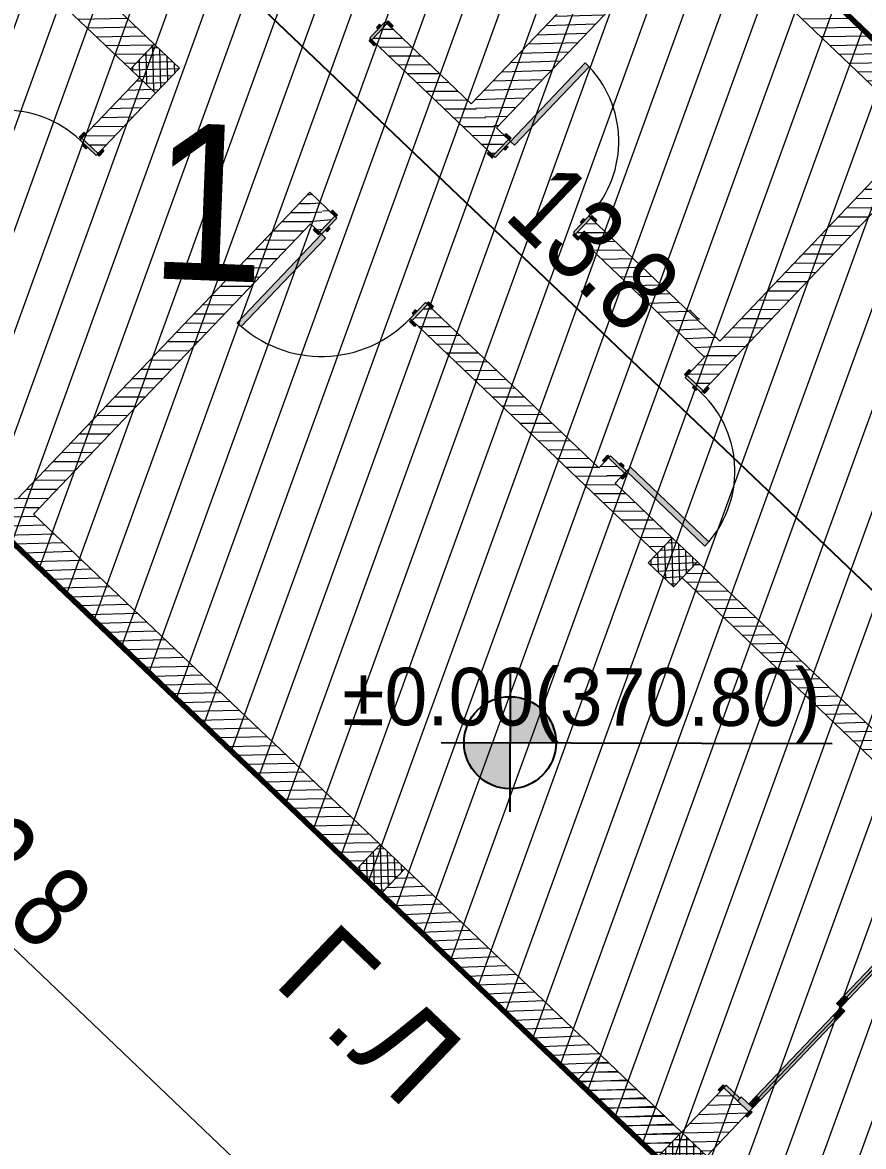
# Model space of a CAD drawing. Header units: metres. Extents: x 0 to 7617939, y 0 to 4642111.
# Drawn here: x 7616224.76 to 7616230.82, y 4641450.73 to 4641458.83 of the extents above; entities that cross this region are included whole.
import ezdxf
from ezdxf.enums import TextEntityAlignment as Align

# ---------------------------------------------------------------- set-up
doc = ezdxf.new("R2010")
doc.units = ezdxf.units.M
doc.header["$MEASUREMENT"] = 0
doc.layers.get('0').update_dxf_attribs({"color": 1})
doc.layers.get('DEFPOINTS').update_dxf_attribs({"lineweight": 0})
for name, color, linetype in [('1 _ Плочи - Основни.Structural - Bearing', 7, 'Continuous'), ('1 _ Преградни_Стени - Външни .Non Structural - Bearing', 7, 'Continuous'), ('LEGENDI', 7, 'Continuous'), ('Structural - Bearing', 7, 'Continuous'), ('visinski koti', 7, 'Continuous')]:
    doc.layers.add(name, color=color, linetype=linetype)
for name, color, linetype, lineweight in [('gradezna_linija', 7, 'Continuous', 53), ('koti', 7, 'Continuous', 25), ('Level 63', 7, 'Continuous', 0), ('Pecat', 7, 'Continuous', 25), ('U-5.2 ELEMENTI NA SOOBRAKAJNICA', 7, 'Continuous', 9)]:
    doc.layers.add(name, color=color, linetype=linetype, lineweight=lineweight)
doc.styles.add('K1', font='', dxfattribs={"width": 0.8})
doc.styles.add('KIRILICA', font='M_TMSN.TTF')
doc.styles.add('PECAT', font='arial.ttf', dxfattribs={"height": 1.5})
doc.styles.add('Style-MAC C Swiss', font='MCSWIS.TTF')
doc.styles.get('K1').set_extended_font_data('Zurich BlkEx BT')
doc.dimstyles.new('mir', dxfattribs={"dimscale": 0.5, "dimtxt": 1.8, "dimasz": 0.01, "dimexe": 0.5, "dimexo": 0.0625, "dimgap": 0.2, "dimtad": 1, "dimzin": 0, "dimdsep": 46, "dimtxsty": 'K1', "dimblk": 'A$C321216CB', "dimcen": 0.09, "dimse1": 1, "dimse2": 1, "dimclrd": 256, "dimclrt": 256, "dimaunit": 1, "dimadec": 3, "dimazin": 0, "dimtfac": 1, "dimtofl": 0, "dimtmove": 2, "dimatfit": 3, "dimldrblk": 'A$C321216CB', "dimfxl": 0.5, "dimfxlon": 1, "dimtolj": 1, "dimtzin": 0, "dimlwd": 25, "dimarcsym": 0})
pattern_1 = [(44.99999999999996, (-56860.34481859207, 2014.433786392212), (-45.96193360834244, 45.96193360834246), [])]
pattern_2 = [(44.99999999999996, (-56860.34481859207, 2014.433786392212), (-35.35533484171247, 35.35533484171248), []), (135.0000000000001, (-56860.34481859207, 2014.433786392212), (35.35533484171238, 35.35533484171258), [])]

# ---------------------------------------------------------------- blocks, each defined once
blk = doc.blocks.new('visinska kota-situacija')
h = blk.add_hatch(color=256)
h.paths.add_polyline_path([(0, 1), (0, 0), (1, 0, 0.4142135623730951)])
h.paths.add_polyline_path([(0, 0), (-1, 0, 0.4142135623730951), (0, -1)])
for p, q in [((0, 1.5), (0, -1.5)), ((-1.5, 0), (7, 0))]:
    blk.add_line(p, q)
blk.add_circle((0, 0), 1)
at = {"style": 'KIRILICA'}
blk.add_attdef('?', text='', height=1.25, dxfattribs=at).set_placement((6.75, 0), align=Align.BOTTOM_RIGHT)
blk = doc.blocks.new('A$C321216CB')
for p, q in [((0, -75.27068100022552), (0, 75.27068100022916)), ((-38.06893737428254, -38.06893737428072), (38.0689373742789, 38.06893737428072)), ((-53.83760753984097, 1.818989403545856e-12), (53.83760753984097, 1.818989403545856e-12))]:
    blk.add_line(p, q)
blk = doc.blocks.new('*D25')
at = {"layer": 'DEFPOINTS', "color": 0, "linetype": 'Continuous', "lineweight": 25, "transparency": 16777216}
for p in [(7616227.047909321, 4641465.281242531), (7616226.327898195, 4641464.52622088), (7616236.314799643, 4641455.002414308)]:
    blk.add_point(p, dxfattribs=at)
at = {"layer": 'koti', "lineweight": 20, "transparency": 16777216}
blk.add_line((7616237.031192338, 4641455.760886604), (7616227.051527753, 4641465.277791887), dxfattribs=at)
at = {"layer": 'koti', "linetype": 'Continuous', "lineweight": 20, "transparency": 16777216, "xscale": 0.005000000000000001, "yscale": 0.005000000000000001, "zscale": 0.005000000000000001}
for p, rotation in [((7616227.047909321, 4641465.281242531), 136.3596841782759), ((7616237.03481077, 4641455.75743596), 316.3596841782759)]:
    blk.add_blockref('A$C321216CB', p, dxfattribs=dict(at, rotation=rotation))
at = {"layer": 'koti', "color": 0, "linetype": 'Continuous', "lineweight": 20, "transparency": 16777216, "insert": (7616232.317411619, 4641460.808813821), "char_height": 0.6, "attachment_point": 5, "rotation": 316.35968417827587, "style": 'K1'}
blk.add_mtext('\\A1;13.8', dxfattribs=at)
blk = doc.blocks.new('*D27')
at = {"layer": 'DEFPOINTS', "color": 0, "linetype": 'Continuous', "lineweight": 25, "transparency": 16777216}
for p in [(7616220.832415978, 4641458.763613299), (7616230.819286095, 4641449.239836386), (7616229.36409871, 4641447.713890584)]:
    blk.add_point(p, dxfattribs=at)
at = {"layer": 'koti', "lineweight": 20, "transparency": 16777216}
blk.add_line((7616219.380847026, 4641457.234216852), (7616229.360480279, 4641447.717341228), dxfattribs=at)
at = {"layer": 'koti', "linetype": 'Continuous', "lineweight": 20, "transparency": 16777216, "xscale": 0.005000000000000001, "yscale": 0.005000000000000001, "zscale": 0.005000000000000001}
for p, rotation in [((7616219.377228593, 4641457.237667497), 136.3596835123743), ((7616229.36409871, 4641447.713890584), 316.3596835123743)]:
    blk.add_blockref('A$C321216CB', p, dxfattribs=dict(at, rotation=rotation))
at = {"layer": 'koti', "color": 0, "linetype": 'Continuous', "lineweight": 20, "transparency": 16777216, "insert": (7616224.646715228, 4641452.765253612), "char_height": 0.6, "attachment_point": 5, "rotation": 316.3596835123743, "style": 'K1'}
blk.add_mtext('\\A1;13.8', dxfattribs=at)
blk = doc.blocks.new('*D34')
at = {"layer": 'DEFPOINTS', "color": 0, "linetype": 'Continuous', "lineweight": 25, "transparency": 16777216}
for p in [(7616223.60979392, 4641461.676043971), (7616235.581175267, 4641454.233272312), (7616233.596665542, 4641452.152265847)]:
    blk.add_point(p, dxfattribs=at)
at = {"layer": 'koti', "lineweight": 25, "transparency": 16777216}
blk.add_line((7616223.613412352, 4641461.672593326), (7616233.593047109, 4641452.155716491), dxfattribs=at)
at = {"layer": 'koti', "linetype": 'Continuous', "lineweight": 25, "transparency": 16777216, "xscale": 0.005000000000000001, "yscale": 0.005000000000000001, "zscale": 0.005000000000000001}
for p, rotation in [((7616223.60979392, 4641461.676043971), 136.3596841862228), ((7616233.596665542, 4641452.152265847), 316.3596841862228)]:
    blk.add_blockref('A$C321216CB', p, dxfattribs=dict(at, rotation=rotation))
at = {"layer": 'koti', "color": 0, "linetype": 'Continuous', "transparency": 16777216, "insert": (7616228.879281303, 4641457.203629483), "char_height": 0.6, "attachment_point": 5, "rotation": 316.35968418622286, "style": 'K1'}
blk.add_mtext('\\A1;13.8', dxfattribs=at)
blk = doc.blocks.new('A$C51218968')
at = {"layer": 'Structural - Bearing', "linetype": 'Continuous', "lineweight": 9}
h = blk.add_hatch(dxfattribs=at)
h.set_pattern_fill('COMMON_BRICK_0001', color=256, scale=0.4999999403539185, angle=-1.272221872585407e-14, style=0, pattern_type=2)
h.set_pattern_definition(pattern_1)
h.paths.add_polyline_path([(5797.660488128662, 4562.556200027466), (5797.660487651825, 6899.999179840088), (5547.660516262054, 6899.999179840088), (5547.660516738892, 4562.556200027466)])
h = blk.add_hatch(dxfattribs=at)
h.set_pattern_fill('COMMON_BRICK_0001', color=256, scale=0.4999999403539185, angle=-1.272221872585407e-14, style=0, pattern_type=2)
h.set_pattern_definition(pattern_1)
h.paths.add_polyline_path([(5797.660487651825, 6899.999151229858), (5797.660488128662, 6649.999210357666), (8749.95907831192, 6649.999210357666), (8749.959077835083, 6899.999151229858)])
h = blk.add_hatch(dxfattribs=at)
h.set_pattern_fill('COMMON_BRICK_0001', color=256, scale=0.4999999403539185, angle=-1.272221872585407e-14, style=0, pattern_type=2)
h.set_pattern_definition(pattern_1)
h.paths.add_polyline_path([(8021.192164897919, 6649.999210357666), (8021.192164421082, 4219.999481201172), (8181.192125797272, 4219.999481201172), (8181.192125797272, 6649.999210357666)])
at = {"layer": 'Structural - Bearing', "linetype": 'Continuous', "lineweight": 9, "true_color": 0xdedede}
for points in [[(5937.660471439362, 5342.556104660034), (5937.660470485687, 4562.556200027466), (5977.66046667099, 4562.556200027466), (5977.660467147827, 5342.556106567383)], [(4709.660616397858, 4402.556219100952), (4709.660618305206, 4562.556200027466), (4689.660618782043, 4562.556200027466), (4689.660620212555, 4402.556219100952)], [(4701.660617828369, 4581.556198120117), (4701.660618782043, 4562.556200027466), (4751.660612106323, 4562.556200027466), (4751.660612106323, 4581.556198120117)], [(5925.660472869873, 4581.556196212769), (5875.660477638245, 4581.556198120117), (5875.660478591919, 4562.556200027466), (5925.660471916199, 4562.556200027466)], [(5917.66047334671, 4402.556217193604), (5937.660471916199, 4402.556219100952), (5937.660470485687, 4562.556200027466), (5917.660474300385, 4562.556200027466)], [(6717.660377979279, 4402.556219100952), (6737.660375118256, 4402.556219100952), (6737.66037607193, 4562.556200027466), (6717.660378456116, 4562.556200027466)], [(6729.660376548767, 4562.556200027466), (6779.660369873047, 4562.556200027466), (6779.660369873047, 4581.556198120117), (6729.660377025604, 4581.556198120117)], [(4689.660619258881, 4522.556205749512), (4673.660621166229, 4522.556203842163), (4673.660622119904, 4490.55620765686), (4689.660619735718, 4490.55620765686)], [(5937.660470485687, 4522.556205749512), (5937.660471439362, 4490.556209564209), (5953.66047000885, 4490.55620765686), (5953.660469055176, 4522.556203842163)], [(6717.660377979279, 4490.55620765686), (6717.660377502441, 4522.556203842163), (6701.660379886627, 4522.556203842163), (6701.66037940979, 4490.55620765686)], [(4701.660618782043, 4402.556217193604), (4701.660617828369, 4383.556221008301), (4751.660613059998, 4383.556221008301), (4751.660613059998, 4402.556217193604)], [(5925.660471916199, 4402.556219100952), (5875.660479068756, 4402.556219100952), (5875.660479068756, 4383.556219100952), (5925.660472393036, 4383.556221008301)], [(6729.660376548767, 4383.556221008301), (6779.660370826721, 4383.556219100952), (6779.660369873047, 4402.556219100952), (6729.660376548767, 4402.556219100952)], [(8002.192167758942, 4211.999500274658), (8021.192163944244, 4211.99949836731), (8021.192164897919, 4261.999496459961), (8002.192167758942, 4261.999494552612)], [(8021.192165374756, 4199.999502182007), (8181.192144870758, 4199.999502182007), (8181.192145824432, 4219.999500274658), (8021.192164421082, 4219.999500274658)], [(8181.19214630127, 4211.999500274658), (8200.192143440247, 4211.999500274658), (8200.19214439392, 4261.999494552612), (8181.192144870758, 4261.999494552612)], [(8109.192153930664, 4199.999502182007), (8109.192154407501, 4183.999504089355), (8141.192150592804, 4183.999502182007), (8141.192150115967, 4199.999502182007)], [(8021.192163944244, 3407.999593734741), (8002.192166805267, 3407.999597549438), (8002.192166805267, 3357.999603271484), (8021.192164421082, 3357.999601364136)], [(8021.192164421082, 3399.999597549438), (8181.192145347595, 3399.999599456787), (8181.192145824432, 3419.999593734741), (8021.192163944244, 3419.999593734741)], [(8141.192150592804, 3419.999593734741), (8141.192151069641, 3435.999593734741), (8109.192153453827, 3435.999589920044), (8109.192153453827, 3419.99959564209)], [(8961.192051887512, 3419.99959564209), (8961.19205236435, 3459.999589920044), (8181.192146778107, 3459.999591827393), (8181.192145824432, 3419.999593734741)], [(8200.192143917084, 3407.99959564209), (8181.192145824432, 3407.99959564209), (8181.192145824432, 3357.999601364136), (8200.192142486572, 3357.999603271484)], [(5402.042968273163, 3299.999610900879), (5402.042967796326, 3318.999605178833), (5352.042973041534, 3318.999605178833), (5352.042973518372, 3299.99960899353)], [(6306.042860031128, 3318.999607086182), (6306.042859554291, 3299.99960899353), (6356.042854309082, 3299.99960899353), (6356.042853355408, 3318.999607086182)], [(5394.042968273163, 3299.99960899353), (5394.04296875, 3139.999628067017), (5414.042965888977, 3139.999628067017), (5414.042967319489, 3299.999610900879)], [(6294.042861938477, 3299.99960899353), (6294.042860984802, 3139.999628067017), (6314.042858123779, 3139.999628067017), (6314.042859077454, 3299.999610900879)], [(5414.042966365814, 3179.999624252319), (5430.042964935303, 3179.999622344971), (5430.042964458466, 3211.999618530273), (5414.04296541214, 3211.999620437622)], [(6294.042860031128, 3211.999618530273), (6278.042863845825, 3211.999620437622), (6278.042863368988, 3179.999624252319), (6294.042860507965, 3179.999624252319)], [(5402.042967796326, 3120.999629974365), (5402.042967319489, 3139.999628067017), (5352.042973041534, 3139.999628067017), (5352.042972564697, 3120.999629974365)], [(5414.04296541214, 2259.999732971191), (5454.042960643768, 2259.999732971191), (5454.042960643768, 3139.999628067017), (5414.042965888977, 3139.999628067017)], [(6306.042859077454, 3139.999628067017), (6306.042861461639, 3120.999629974365), (6356.042852878571, 3120.999631881714), (6356.042853832245, 3139.999628067017)], [(11939.95870923996, 2569.999694824219), (11919.95871257782, 2569.999696731567), (11919.95871257782, 1769.999792098999), (11939.9587097168, 1769.999792098999)], [(11959.95870780945, 2569.999696731567), (11939.95870923996, 2569.999694824219), (11939.9587097168, 1769.999792098999), (11959.95870828629, 1769.999792098999)], [(3668.660740852356, 2441.999708175659), (3687.66073846817, 2441.999711990356), (3687.660738945007, 2491.999704360962), (3668.660742282867, 2491.999706268311)], [(3847.660719871521, 2429.999711990356), (3847.660720825195, 2449.999708175659), (3687.660739421844, 2449.999710083008), (3687.660739898682, 2429.999713897705)], [(3759.660731315613, 2429.999713897705), (3727.660734176636, 2429.999711990356), (3727.660734653473, 2413.999715805054), (3759.660731315613, 2413.999711990356)], [(3847.660719871521, 2441.999711990356), (3866.660718917847, 2441.999711990356), (3866.660717010498, 2491.999706268311), (3847.660719871521, 2491.999704360962)], [(11919.95871257782, 1689.999801635742), (11959.95870733261, 1689.999801635742), (11959.95870828629, 1769.999792098999), (11919.95871257782, 1769.999792098999)], [(11999.95870399475, 1689.999801635742), (11959.95870733261, 1689.999801635742), (11959.95870733261, 1609.999811172485), (11999.95870304108, 1609.999811172485)], [(11979.9587059021, 1609.999811172485), (11959.95870733261, 1609.999811172485), (11959.95870733261, 809.9999046325684), (11979.95870494843, 809.9999027252197)], [(11999.95870304108, 1609.999811172485), (11979.9587059021, 1609.999811172485), (11979.95870494843, 809.9999027252197), (11999.95870161057, 809.999906539917)], [(11959.95870733261, 729.9999160766602), (11999.95870304108, 729.9999141693115), (11999.95870161057, 809.999906539917), (11959.95870733261, 809.9999046325684)], [(11884.95871639252, 689.999921798706), (11999.95870256424, 689.999921798706), (11999.95870304108, 729.9999141693115), (11884.95871639252, 729.9999160766602)], [(11749.95873260498, 702.9999198913574), (11730.958735466, 702.9999179840088), (11730.95873498917, 652.9999256134033), (11749.95873212814, 652.9999256134033)], [(11884.95871639252, 689.999921798706), (11884.95871591568, 714.9999179840088), (11749.95873260498, 714.9999179840088), (11749.95873260498, 689.9999198913574)], [(12018.95869922638, 702.9999179840088), (11999.95870304108, 702.9999198913574), (11999.95870256424, 652.9999237060547), (12018.95870113373, 652.9999256134033)]]:
    blk.add_hatch(color=254, dxfattribs=at).paths.add_polyline_path(points)
at = {"layer": 'Structural - Bearing', "linetype": 'Continuous', "lineweight": 9}
h = blk.add_hatch(dxfattribs=at)
h.set_pattern_fill('COMMON_BRICK_0001', color=256, scale=0.4999999403539185, angle=-1.272221872585407e-14, style=0, pattern_type=2)
h.set_pattern_definition(pattern_1)
h.paths.add_polyline_path([(4709.660639286041, 4562.556209564209), (4709.660640716553, 4402.556219100952), (5917.66047668457, 4402.556219100952), (5917.660478591919, 4562.556293487549)])
h = blk.add_hatch(dxfattribs=at)
h.set_pattern_fill('COMMON_BRICK_0001', color=256, scale=0.4999999403539185, angle=-1.272221872585407e-14, style=0, pattern_type=2)
h.set_pattern_definition(pattern_1)
h.paths.add_polyline_path([(8021.192164421082, 4562.556253433228), (6737.660322189331, 4562.556253433228), (6737.660322189331, 4402.556219100952), (8021.192163944244, 4402.556219100952)])
h = blk.add_hatch(dxfattribs=at)
h.set_pattern_fill('COMMON_BRICK_0001', color=256, scale=0.4999999403539185, angle=-1.272221872585407e-14, style=0, pattern_type=2)
h.set_pattern_definition(pattern_1)
h.paths.add_polyline_path([(8021.192165374756, 3299.99960899353), (8181.192125320435, 3299.99960899353), (8181.192123889923, 3399.99960899353), (8021.192164421082, 3399.99960899353)])
h = blk.add_hatch(dxfattribs=at)
h.set_pattern_fill('COMMON_BRICK_0001', color=256, scale=0.4999999403539185, angle=-1.272221872585407e-14, style=0, pattern_type=2)
h.set_pattern_definition(pattern_1)
h.paths.add_polyline_path([(2527.97646856308, 3299.999597549438), (2527.97646856308, 3049.999639511108), (3597.660760402679, 3049.999639511108), (3597.660759925842, 3299.999599456787)])
h = blk.add_hatch(dxfattribs=at)
h.set_pattern_fill('1_БЕТОН_СГЛОБЯЕМИ_ЕЛЕМЕН_E7', color=256, scale=0.4999999403539185, angle=-1.272221872585407e-14, style=0, pattern_type=2)
h.set_pattern_definition(pattern_2)
h.paths.add_polyline_path([(3847.660720825195, 3049.99963760376), (3847.660719871521, 3299.99960899353), (3597.660750865936, 3299.999610900879), (3597.660750865936, 3049.999639511108)])
h = blk.add_hatch(dxfattribs=at)
h.set_pattern_fill('COMMON_BRICK_0001', color=256, scale=0.4999999403539185, angle=-1.272221872585407e-14, style=0, pattern_type=2)
h.set_pattern_definition(pattern_1)
h.paths.add_polyline_path([(5144.042997837067, 3139.999628067017), (5304.042978286743, 3139.999628067017), (5144.042998790741, 3299.99960899353)])
h = blk.add_hatch(dxfattribs=at)
h.set_pattern_fill('COMMON_BRICK_0001', color=256, scale=0.4999999403539185, angle=-1.272221872585407e-14, style=0, pattern_type=2)
h.set_pattern_definition(pattern_1)
h.paths.add_polyline_path([(5304.042979717255, 3299.99960899353), (5144.042998790741, 3299.99960899353), (5304.042978286743, 3139.999628067017)])
h = blk.add_hatch(dxfattribs=at)
h.set_pattern_fill('COMMON_BRICK_0001', color=256, scale=0.4999999403539185, angle=-1.272221872585407e-14, style=0, pattern_type=2)
h.set_pattern_definition(pattern_1)
h.paths.add_polyline_path([(5304.042978286743, 3299.999586105347), (5304.042979240417, 3139.999620437622), (5394.042972564697, 3139.999620437622), (5394.04297208786, 3299.999588012695)])
h = blk.add_hatch(dxfattribs=at)
h.set_pattern_fill('COMMON_BRICK_0001', color=256, scale=0.4999999403539185, angle=-1.272221872585407e-14, style=0, pattern_type=2)
h.set_pattern_definition(pattern_1)
h.paths.add_polyline_path([(6314.042875766754, 3139.999622344971), (8749.959089756012, 3139.999622344971), (8749.959089279175, 3299.999586105347), (6314.042877197266, 3299.999588012695)])
h = blk.add_hatch(dxfattribs=at)
h.set_pattern_fill('1_БЕТОН_СГЛОБЯЕМИ_ЕЛЕМЕН_E7', color=256, scale=0.4999999403539185, angle=-1.272221872585407e-14, style=0, pattern_type=2)
h.set_pattern_definition(pattern_2)
h.paths.add_polyline_path([(8999.959059238434, 3049.999639511108), (8999.959060668945, 3299.999610900879), (8749.959091186523, 3299.999610900879), (8749.959089756012, 3049.999639511108)])
h = blk.add_hatch(dxfattribs=at)
h.set_pattern_fill('COMMON_BRICK_0001', color=256, scale=0.4999999403539185, angle=-1.272221872585407e-14, style=0, pattern_type=2)
h.set_pattern_definition(pattern_1)
h.paths.add_polyline_path([(8999.95905160904, 3299.999601364136), (8999.959051132202, 3139.999622344971), (11749.95873308182, 3139.999622344971), (11749.95873212814, 3299.999599456787)])
h = blk.add_hatch(dxfattribs=at)
h.set_pattern_fill('COMMON_BRICK_0001', color=256, scale=0.4999999403539185, angle=-1.272221872585407e-14, style=0, pattern_type=2)
h.set_pattern_definition(pattern_1)
h.paths.add_polyline_path([(5144.042997837067, 3139.999628067017), (5144.042998790741, 249.9999732971191), (5304.042978286743, 249.9999732971191), (5304.042978286743, 3139.999628067017)])
h = blk.add_hatch(dxfattribs=at)
h.set_pattern_fill('COMMON_BRICK_0001', color=256, scale=0.4999999403539185, angle=-1.272221872585407e-14, style=0, pattern_type=2)
h.set_pattern_definition(pattern_1)
h.paths.add_polyline_path([(3687.660739421844, 3049.999639511108), (3687.660739898682, 2449.999717712402), (3847.660737991333, 2449.999715805054), (3847.660737037659, 3049.999639511108)])
h = blk.add_hatch(dxfattribs=at)
h.set_pattern_fill('COMMON_BRICK_0001', color=256, scale=0.4999999403539185, angle=-1.272221872585407e-14, style=0, pattern_type=2)
h.set_pattern_definition(pattern_1)
h.paths.add_polyline_path([(11749.95873165131, 249.9999561309814), (11999.95869684219, 249.9999580383301), (11999.95869684219, 689.9999237060547), (11749.95873260498, 689.9999237060547)])
h = blk.add_hatch(dxfattribs=at)
h.set_pattern_fill('COMMON_BRICK_0001', color=256, scale=0.4999999403539185, angle=-1.272221872585407e-14, style=0, pattern_type=2)
h.set_pattern_definition(pattern_1)
h.paths.add_polyline_path([(3847.660804271698, 1.9073486328125e-06), (8749.959059715271, 3.814697265625e-06), (8749.959059715271, 249.999927520752), (3847.660804271698, 249.999927520752)])
h = blk.add_hatch(dxfattribs=at)
h.set_pattern_fill('1_БЕТОН_СГЛОБЯЕМИ_ЕЛЕМЕН_E7', color=256, scale=0.4999999403539185, angle=-1.272221872585407e-14, style=0, pattern_type=2)
h.set_pattern_definition(pattern_2)
h.paths.add_polyline_path([(8999.959061145782, 1.9073486328125e-06), (8999.959060668945, 249.9999732971191), (8749.959089279175, 249.9999732971191), (8749.959090709686, 3.814697265625e-06)])
h = blk.add_hatch(dxfattribs=at)
h.set_pattern_fill('COMMON_BRICK_0001', color=256, scale=0.4999999403539185, angle=-1.272221872585407e-14, style=0, pattern_type=2)
h.set_pattern_definition(pattern_1)
h.paths.add_polyline_path([(8999.959100723267, 1.9073486328125e-06), (11749.95873165131, 1.9073486328125e-06), (11749.95873165131, 249.999927520752), (8999.959100723267, 249.999927520752)])
h = blk.add_hatch(dxfattribs=at)
h.set_pattern_fill('COMMON_BRICK_0001', color=256, scale=0.4999999403539185, angle=-1.272221872585407e-14, style=0, pattern_type=2)
h.set_pattern_definition(pattern_1)
h.paths.add_polyline_path([(10949.95882844925, 3.814697265625e-06), (11749.95873165131, 1.9073486328125e-06), (11749.95873308182, 249.9999732971191), (10949.95882892609, 249.9999732971191)])
h = blk.add_hatch(dxfattribs=at)
h.set_pattern_fill('1_БЕТОН_СГЛОБЯЕМИ_ЕЛЕМЕН_E7', color=256, scale=0.4999999403539185, angle=-1.272221872585407e-14, style=0, pattern_type=2)
h.set_pattern_definition(pattern_2)
h.paths.add_polyline_path([(11999.95870256424, 1.9073486328125e-06), (11999.95870113373, 249.9999732971191), (11749.95873308182, 249.9999732971191), (11749.95873165131, 1.9073486328125e-06)])
at = {"layer": '1 _ Плочи - Основни.Structural - Bearing', "linetype": 'Continuous', "lineweight": 9, "ltscale": 0.01, "flags": 128}
blk.add_lwpolyline([(11999.95864772797, 0), (13799.95848751068, 3.814697265625e-06), (13799.95848751068, 6899.999179840088), (11999.95864963531, 6899.999179840088), (-0.03986597061157227, 6899.999179840088), (-0.03986597061157227, 0)], close=True, dxfattribs=at)
at = {"layer": '1 _ Преградни_Стени - Външни .Non Structural - Bearing', "linetype": 'Continuous', "lineweight": 9, "ltscale": 0.01, "flags": 128}
for points in [[(8021.192164897919, 5396.383386611938), (8021.192163944244, 5408.38338470459)], [(8021.192165374756, 5320.383392333984), (8021.192164897919, 5396.383386611938)], [(8021.192165374756, 5308.383396148682), (8021.192165374756, 5320.383392333984)], [(7720.616734027863, 4572.556198120117), (7708.616734981537, 4572.556198120117)], [(7796.616723060608, 4572.556198120117), (7720.616734027863, 4572.556198120117)], [(7808.616724014282, 4572.556198120117), (7796.616723060608, 4572.556198120117)]]:
    blk.add_lwpolyline(points, dxfattribs=at)
at = {"layer": 'Structural - Bearing', "linetype": 'Continuous', "lineweight": 9, "ltscale": 0.01}
for p, q in [((5937.660388946533, 5342.556222915649), (5937.660388469696, 4562.556135177612)), ((5977.660600185394, 5342.556224822998), (5937.660388946533, 5342.556222915649)), ((5977.660599708557, 4562.556135177612), (5977.660600185394, 5342.556224822998)), ((4709.660490512848, 4562.556133270264), (4689.660524368286, 4562.556137084961)), ((4689.660524368286, 4562.556137084961), (4689.660524368286, 4402.556123733521)), ((4701.660503864288, 4581.556171417236), (4751.660559177399, 4581.556171417236)), ((4701.660502910614, 4562.556133270264), (4701.660503864288, 4581.556171417236)), ((4751.660558223724, 4562.556133270264), (4701.660502910614, 4562.556133270264)), ((4709.660490512848, 4562.556133270264), (4751.660558223724, 4562.556133270264)), ((4709.660490512848, 4562.556133270264), (4709.660490512848, 4402.556121826172)), ((4709.660490512848, 4402.556121826172), (4709.660490512848, 4562.556133270264)), ((4709.660490512848, 4562.556133270264), (4709.660490512848, 4402.556121826172)), ((4709.660490512848, 4562.556133270264), (4709.660490512848, 4402.556121826172)), ((4709.660490512848, 4562.556133270264), (4751.660558223724, 4562.556133270264)), ((4709.660490512848, 4562.556133270264), (4751.660558223724, 4562.556133270264)), ((4751.660559177399, 4581.556171417236), (4751.660558223724, 4562.556133270264)), ((5925.660408973694, 4581.556171417236), (5875.660353660583, 4581.556173324585)), ((5875.660353660583, 4581.556173324585), (5875.660354137421, 4562.556137084961)), ((5917.660422325134, 4562.556133270264), (5875.660354137421, 4562.556137084961)), ((5875.660354137421, 4562.556137084961), (5925.660409450531, 4562.556133270264)), ((5917.660422325134, 4562.556133270264), (5875.660354137421, 4562.556137084961)), ((5917.660422325134, 4562.556133270264), (5875.660354137421, 4562.556137084961)), ((5917.660422325134, 4562.556133270264), (5937.660388469696, 4562.556135177612)), ((5917.660422325134, 4562.556133270264), (5917.660422325134, 4402.556123733521)), ((5917.660422325134, 4402.556123733521), (5917.660422325134, 4562.556133270264)), ((5917.660422325134, 4562.556133270264), (5917.660422325134, 4402.556123733521)), ((5917.660422325134, 4562.556133270264), (5917.660422325134, 4402.556123733521)), ((5925.660409450531, 4562.556133270264), (5925.660408973694, 4581.556171417236)), ((5937.660388469696, 4562.556135177612), (5937.66038942337, 4402.556121826172)), ((5937.660388469696, 4562.556135177612), (5977.660599708557, 4562.556135177612)), ((6717.660478115082, 4562.556133270264), (6737.660444259644, 4562.556135177612)), ((6717.660476207733, 4402.556121826172), (6717.660478115082, 4562.556133270264)), ((6779.660235404968, 4581.556171417236), (6729.660457611084, 4581.556171417236)), ((6729.660457611084, 4581.556171417236), (6729.660457611084, 4562.556135177612)), ((6729.660457611084, 4562.556135177612), (6779.660236358643, 4562.556135177612)), ((6737.660444259644, 4562.556135177612), (6779.660236358643, 4562.556135177612)), ((6737.660444259644, 4562.556135177612), (6737.660444736481, 4402.556121826172)), ((6737.660444259644, 4562.556135177612), (6737.660444736481, 4402.556121826172)), ((6737.660444259644, 4562.556135177612), (6737.660444736481, 4402.556121826172)), ((6737.660444259644, 4562.556135177612), (6737.660444736481, 4402.556121826172)), ((6737.660444259644, 4562.556135177612), (6779.660236358643, 4562.556135177612)), ((6737.660444259644, 4562.556135177612), (6779.660236358643, 4562.556135177612)), ((6779.660236358643, 4562.556135177612), (6779.660235404968, 4581.556171417236)), ((4689.660523891449, 4522.556200027466), (4673.660551548004, 4522.556201934814)), ((4673.660551548004, 4522.556201934814), (4673.660551071167, 4490.556253433228)), ((4673.660551071167, 4490.556253433228), (4689.660524368286, 4490.556255340576)), ((4689.660524368286, 4490.556255340576), (4689.660523891449, 4522.556200027466)), ((5937.66038942337, 4522.556201934814), (5953.660362243652, 4522.556201934814)), ((5937.660388946533, 4490.556253433228), (5937.66038942337, 4522.556201934814)), ((5953.66036272049, 4490.556255340576), (5937.660388946533, 4490.556253433228)), ((5953.660362243652, 4522.556201934814), (5953.66036272049, 4490.556255340576)), ((6701.660504341125, 4490.556255340576), (6701.660503864288, 4522.556201934814)), ((6701.660503864288, 4522.556201934814), (6717.660477161407, 4522.556201934814)), ((6717.660478115082, 4490.556255340576), (6701.660504341125, 4490.556255340576)), ((6717.660477161407, 4522.556201934814), (6717.660478115082, 4490.556255340576)), ((4689.660524368286, 4402.556123733521), (4709.660490512848, 4402.556121826172)), ((4701.660504341125, 4402.556125640869), (4751.660560131073, 4402.556125640869)), ((4701.660503387451, 4383.556083679199), (4701.660504341125, 4402.556125640869)), ((4751.660559177399, 4383.556083679199), (4701.660503387451, 4383.556083679199)), ((4709.660490512848, 4402.556121826172), (4751.660560131073, 4402.556125640869)), ((4709.660490512848, 4402.556121826172), (4751.660560131073, 4402.556125640869)), ((4709.660490512848, 4402.556121826172), (4751.660560131073, 4402.556125640869)), ((4751.660560131073, 4402.556125640869), (4751.660559177399, 4383.556083679199)), ((5925.660409927368, 4402.556125640869), (5875.660354137421, 4402.556121826172)), ((5917.660422325134, 4402.556123733521), (5875.660354137421, 4402.556121826172)), ((5875.660354137421, 4402.556121826172), (5875.660353183746, 4383.556087493896)), ((5917.660422325134, 4402.556123733521), (5875.660354137421, 4402.556121826172)), ((5917.660422325134, 4402.556123733521), (5875.660354137421, 4402.556121826172)), ((5875.660353183746, 4383.556087493896), (5925.660408973694, 4383.556087493896)), ((5937.66038942337, 4402.556121826172), (5917.660422325134, 4402.556123733521)), ((5925.660408973694, 4383.556087493896), (5925.660409927368, 4402.556125640869)), ((6737.660444736481, 4402.556121826172), (6717.660476207733, 4402.556121826172)), ((6779.660235404968, 4402.556121826172), (6729.660458564758, 4402.556121826172)), ((6729.660458564758, 4402.556121826172), (6729.660457134247, 4383.556085586548)), ((6729.660457134247, 4383.556085586548), (6779.660235881805, 4383.556087493896)), ((6737.660444736481, 4402.556121826172), (6779.660235404968, 4402.556121826172)), ((6737.660444736481, 4402.556121826172), (6779.660235404968, 4402.556121826172)), ((6737.660444736481, 4402.556121826172), (6779.660235404968, 4402.556121826172)), ((6779.660235881805, 4383.556087493896), (6779.660235404968, 4402.556121826172)), ((8002.192213535309, 4211.999464035034), (8002.192213535309, 4261.999519348145)), ((8002.192213535309, 4261.999519348145), (8021.192250728607, 4261.999517440796)), ((8021.192250728607, 4211.999462127686), (8002.192213535309, 4211.999464035034)), ((8021.192250728607, 4219.999448776245), (8021.192250728607, 4261.999517440796)), ((8021.192250728607, 4261.999517440796), (8021.192250728607, 4211.999462127686)), ((8021.192250728607, 4219.999448776245), (8021.192250728607, 4261.999517440796)), ((8021.192250728607, 4219.999448776245), (8021.192250728607, 4261.999517440796)), ((8181.192262649536, 4219.999448776245), (8021.192250728607, 4219.999448776245)), ((8181.192262649536, 4219.999448776245), (8021.192250728607, 4219.999448776245)), ((8021.192250728607, 4219.999448776245), (8021.192251205444, 4199.999481201172)), ((8181.192262649536, 4219.999448776245), (8021.192250728607, 4219.999448776245)), ((8181.192262649536, 4219.999448776245), (8021.192250728607, 4219.999448776245)), ((8181.192262649536, 4219.999448776245), (8181.192261219025, 4261.999519348145)), ((8181.192261219025, 4211.999462127686), (8181.192261219025, 4261.999519348145)), ((8181.192261219025, 4261.999519348145), (8200.192023277283, 4261.999517440796)), ((8181.192262649536, 4219.999448776245), (8181.192261219025, 4261.999519348145)), ((8181.192262649536, 4219.999448776245), (8181.192261219025, 4261.999519348145)), ((8181.192262172699, 4199.999481201172), (8181.192262649536, 4219.999448776245)), ((8200.192021846771, 4211.999462127686), (8181.192261219025, 4211.999462127686)), ((8200.192023277283, 4261.999517440796), (8200.192021846771, 4211.999462127686)), ((8021.192251205444, 4199.999481201172), (8181.192262172699, 4199.999481201172)), ((8109.1921043396, 4199.999483108521), (8109.192105293274, 4183.999507904053)), ((8141.192051887512, 4199.999481201172), (8109.1921043396, 4199.999483108521)), ((8109.192105293274, 4183.999507904053), (8141.192050933838, 4183.999507904053)), ((8141.192050933838, 4183.999507904053), (8141.192051887512, 4199.999481201172)), ((8002.192213535309, 3357.999633789062), (8002.192213535309, 3407.999689102173)), ((8002.192213535309, 3407.999689102173), (8021.192249774933, 3407.999691009521)), ((8181.192262649536, 3419.999671936035), (8021.192250728607, 3419.999671936035)), ((8021.192250728607, 3419.999671936035), (8021.192251205444, 3399.999704360962)), ((8021.192249774933, 3407.999691009521), (8021.192250728607, 3357.999633789062)), ((8021.192251205444, 3399.999704360962), (8021.192250728607, 3357.999633789062)), ((8181.192260742188, 3399.999702453613), (8021.192251205444, 3399.999704360962)), ((8021.192251205444, 3399.999704360962), (8181.192260742188, 3399.999702453613)), ((8181.192260742188, 3399.999702453613), (8021.192251205444, 3399.999704360962)), ((8181.192260742188, 3399.999702453613), (8021.192251205444, 3399.999704360962)), ((8021.192251205444, 3399.999704360962), (8021.192250728607, 3357.999633789062)), ((8021.192251205444, 3399.999704360962), (8021.192250728607, 3357.999633789062)), ((8141.192050933838, 3435.999645233154), (8109.1921043396, 3435.999643325806)), ((8109.1921043396, 3435.999643325806), (8109.1921043396, 3419.999671936035)), ((8109.1921043396, 3419.999671936035), (8141.192051887512, 3419.999671936035)), ((8141.192051887512, 3419.999671936035), (8141.192050933838, 3435.999645233154)), ((8181.192262649536, 3419.999671936035), (8181.192261695862, 3459.999603271484)), ((8181.192261695862, 3459.999603271484), (8961.192073822021, 3459.999603271484)), ((8181.192260742188, 3399.999702453613), (8181.192262649536, 3419.999671936035)), ((8961.192073822021, 3419.999671936035), (8181.192262649536, 3419.999671936035)), ((8181.192261695862, 3357.999633789062), (8181.192261695862, 3407.999691009521)), ((8181.192261695862, 3407.999691009521), (8200.192023277283, 3407.999691009521)), ((8181.192260742188, 3399.999702453613), (8181.192261695862, 3357.999633789062)), ((8181.192260742188, 3399.999702453613), (8181.192261695862, 3357.999633789062)), ((8181.192260742188, 3399.999702453613), (8181.192261695862, 3357.999633789062)), ((8200.192023277283, 3407.999691009521), (8200.192022323608, 3357.99963760376)), ((8961.192073822021, 3459.999603271484), (8961.192073822021, 3419.999671936035)), ((5352.04287481308, 3299.999591827393), (5352.04287481308, 3318.999629974365)), ((5352.04287481308, 3318.999629974365), (5402.04293012619, 3318.999629974365)), ((5402.04293012619, 3318.999629974365), (5402.042929172516, 3299.999591827393)), ((6306.042812347412, 3318.999629974365), (6356.042866706848, 3318.999629974365)), ((6306.042812824249, 3299.999591827393), (6306.042812347412, 3318.999629974365)), ((6356.042866706848, 3318.999629974365), (6356.042867183685, 3299.999591827393)), ((8021.192250728607, 3357.999633789062), (8002.192213535309, 3357.999633789062)), ((8200.192022323608, 3357.99963760376), (8181.192261695862, 3357.999633789062)), ((5394.042943000793, 3299.999591827393), (5352.04287481308, 3299.999591827393)), ((5402.042929172516, 3299.999591827393), (5352.04287481308, 3299.999591827393)), ((5394.042943000793, 3299.999591827393), (5352.04287481308, 3299.999591827393)), ((5394.042943000793, 3299.999591827393), (5352.04287481308, 3299.999591827393)), ((5394.042941093445, 3139.999580383301), (5394.042943000793, 3299.999591827393)), ((5394.042943000793, 3299.999591827393), (5394.042941093445, 3139.999580383301)), ((5414.042909145355, 3299.999593734741), (5394.042943000793, 3299.999591827393)), ((5394.042941093445, 3139.999580383301), (5394.042943000793, 3299.999591827393)), ((5394.042941093445, 3139.999580383301), (5394.042943000793, 3299.999591827393)), ((5414.042909622192, 3139.999582290649), (5414.042909145355, 3299.999593734741)), ((6294.042831420898, 3299.999591827393), (6294.042831420898, 3139.999580383301)), ((6314.04279756546, 3299.999591827393), (6294.042831420898, 3299.999591827393)), ((6356.042867183685, 3299.999591827393), (6306.042812824249, 3299.999591827393)), ((6314.04279756546, 3299.999591827393), (6356.042867183685, 3299.999591827393)), ((6314.042798042297, 3139.999580383301), (6314.04279756546, 3299.999591827393)), ((6314.042798042297, 3139.999580383301), (6314.04279756546, 3299.999591827393)), ((6314.042798042297, 3139.999580383301), (6314.04279756546, 3299.999591827393)), ((6314.042798042297, 3139.999580383301), (6314.04279756546, 3299.999591827393)), ((6314.04279756546, 3299.999591827393), (6356.042867183685, 3299.999591827393)), ((6314.04279756546, 3299.999591827393), (6356.042867183685, 3299.999591827393)), ((5430.042883396149, 3211.999738693237), (5414.042909145355, 3211.999738693237)), ((5414.042909145355, 3211.999738693237), (5414.042909145355, 3179.999515533447)), ((5414.042909145355, 3179.999515533447), (5430.042883396149, 3179.999515533447)), ((5430.042883396149, 3179.999515533447), (5430.042883396149, 3211.999738693237)), ((6294.042832374573, 3211.999738693237), (6278.042857170105, 3211.999740600586)), ((6278.042857170105, 3211.999740600586), (6278.042859554291, 3179.999515533447)), ((6278.042859554291, 3179.999515533447), (6294.042831897736, 3179.999515533447)), ((6294.042831897736, 3179.999515533447), (6294.042832374573, 3211.999738693237)), ((5394.042941093445, 3139.999580383301), (5352.042873859406, 3139.999580383301)), ((5352.042874336243, 3120.999544143677), (5352.042873859406, 3139.999580383301)), ((5352.042873859406, 3139.999580383301), (5402.042927742004, 3139.999580383301)), ((5394.042941093445, 3139.999580383301), (5352.042873859406, 3139.999580383301)), ((5394.042941093445, 3139.999580383301), (5352.042873859406, 3139.999580383301)), ((5402.042929649353, 3120.999546051025), (5352.042874336243, 3120.999544143677)), ((5394.042941093445, 3139.999580383301), (5414.042909622192, 3139.999582290649)), ((5402.042927742004, 3139.999580383301), (5402.042929649353, 3120.999546051025)), ((5414.042909145355, 2259.999658584595), (5414.042909622192, 3139.999582290649)), ((5414.042909622192, 3139.999582290649), (5454.042842388153, 3139.999580383301)), ((5454.042842388153, 3139.999580383301), (5454.042843818665, 2259.999660491943)), ((6294.042831420898, 3139.999580383301), (6314.042798042297, 3139.999580383301)), ((6306.042811870575, 3139.999582290649), (6356.042867183685, 3139.999584197998)), ((6306.042812347412, 3120.999546051025), (6306.042811870575, 3139.999582290649)), ((6356.042867660522, 3120.999542236328), (6306.042812347412, 3120.999546051025)), ((6314.042798042297, 3139.999580383301), (6356.042867183685, 3139.999584197998)), ((6314.042798042297, 3139.999580383301), (6356.042867183685, 3139.999584197998)), ((6314.042798042297, 3139.999580383301), (6356.042867183685, 3139.999584197998)), ((6356.042867183685, 3139.999584197998), (6356.042867660522, 3120.999542236328)), ((11939.95859384537, 2569.999561309814), (11939.95859384537, 1769.999782562256)), ((3668.660626888275, 2441.999771118164), (3668.660628318787, 2491.999828338623)), ((3668.660628318787, 2491.999828338623), (3687.660664558411, 2491.999826431274)), ((3687.660665988922, 2441.999771118164), (3668.660626888275, 2441.999771118164)), ((3687.660665512085, 2449.999759674072), (3687.660664558411, 2491.999826431274)), ((3687.660664558411, 2491.999826431274), (3687.660665988922, 2441.999771118164)), ((3687.660665512085, 2449.999759674072), (3687.660664558411, 2491.999826431274)), ((3687.660665512085, 2449.999759674072), (3687.660664558411, 2491.999826431274)), ((3847.660677433014, 2449.999759674072), (3687.660665512085, 2449.999759674072)), ((3687.660665988922, 2429.999794006348), (3687.660665512085, 2449.999759674072)), ((3687.660665512085, 2449.999759674072), (3847.660677433014, 2449.999759674072)), ((3847.660677433014, 2449.999759674072), (3687.660665512085, 2449.999759674072)), ((3847.660677433014, 2449.999759674072), (3687.660665512085, 2449.999759674072)), ((3847.66067647934, 2429.99979019165), (3687.660665988922, 2429.999794006348)), ((3727.660599708557, 2413.999820709229), (3727.660598754883, 2429.999794006348)), ((3727.660598754883, 2429.999794006348), (3759.660822868347, 2429.99979019165)), ((3759.660822868347, 2429.99979019165), (3759.660823345184, 2413.999820709229)), ((3847.660677433014, 2449.999759674072), (3847.660677433014, 2491.999828338623)), ((3847.660677909851, 2441.999771118164), (3847.660677433014, 2491.999828338623)), ((3847.660677433014, 2491.999828338623), (3866.660714626312, 2491.999828338623)), ((3847.660677433014, 2449.999759674072), (3847.660677433014, 2491.999828338623)), ((3847.660677433014, 2449.999759674072), (3847.660677433014, 2491.999828338623)), ((3847.660677433014, 2449.999759674072), (3847.66067647934, 2429.99979019165)), ((3866.660714626312, 2441.999773025513), (3847.660677909851, 2441.999771118164)), ((3866.660714626312, 2491.999828338623), (3866.660714626312, 2441.999773025513)), ((3759.660823345184, 2413.999820709229), (3727.660599708557, 2413.999820709229)), ((5454.042843818665, 2259.999660491943), (5414.042909145355, 2259.999658584595)), ((11919.95862674713, 1689.99991607666), (11919.95862627029, 1769.999780654907)), ((11919.95862627029, 1769.999780654907), (11959.95883560181, 1769.999780654907)), ((11959.95883560181, 1769.999780654907), (11959.95883703232, 1689.999912261963)), ((11959.95883703232, 1689.999912261963), (11919.95862674713, 1689.99991607666)), ((11959.95883703232, 1689.999912261963), (11999.95876979828, 1689.99991607666)), ((11959.95883750916, 1609.999769210815), (11959.95883703232, 1689.999912261963)), ((11999.95876979828, 1689.99991607666), (11999.95877075195, 1609.999771118164)), ((11999.95877075195, 1609.999771118164), (11959.95883750916, 1609.999769210815)), ((11979.95880317688, 1609.999769210815), (11979.95880317688, 809.9999904632568)), ((11959.95883703232, 729.9998474121094), (11959.95883655548, 809.9999904632568)), ((11959.95883655548, 809.9999904632568), (11999.95877075195, 809.9999923706055)), ((11999.95877075195, 809.9999923706055), (11999.95877027512, 729.9998474121094)), ((11999.95877027512, 729.9998474121094), (11884.95861434937, 729.999849319458)), ((11884.95861434937, 729.999849319458), (11884.95861434937, 689.9999160766602)), ((11999.95877027512, 729.9998474121094), (11959.95883703232, 729.9998474121094)), ((11999.95877027512, 689.9999122619629), (11999.95877027512, 729.9998474121094)), ((11730.95873308182, 653.0000438690186), (11730.95873308182, 702.9998245239258)), ((11730.95873308182, 702.9998245239258), (11749.95877027512, 702.9998226165771)), ((11749.95877027512, 653.0000438690186), (11730.95873308182, 653.0000438690186)), ((11749.95877122879, 689.9999141693115), (11749.95877027512, 714.9998016357422)), ((11749.95877027512, 714.9998016357422), (11884.95861339569, 714.9998016357422)), ((11749.95877027512, 702.9998226165771), (11749.95877027512, 653.0000438690186)), ((11884.95861434937, 689.9999160766602), (11749.95877122879, 689.9999141693115)), ((11884.95861434937, 689.9999160766602), (11749.95877122879, 689.9999141693115)), ((11884.95861434937, 689.9999160766602), (11749.95877122879, 689.9999141693115)), ((11884.95861434937, 689.9999160766602), (11749.95877122879, 689.9999141693115)), ((11749.95877122879, 689.9999141693115), (11749.95877027512, 653.0000438690186)), ((11749.95877122879, 689.9999141693115), (11749.95877027512, 653.0000438690186)), ((11749.95877122879, 689.9999141693115), (11749.95877027512, 653.0000438690186)), ((11884.95861339569, 714.9998016357422), (11884.95861434937, 689.9999160766602)), ((11999.95877027512, 689.9999122619629), (11884.95861434937, 689.9999160766602)), ((11884.95861434937, 689.9999160766602), (11999.95877027512, 689.9999122619629)), ((11999.95877027512, 689.9999122619629), (11884.95861434937, 689.9999160766602)), ((11999.95877027512, 689.9999122619629), (11884.95861434937, 689.9999160766602)), ((11999.95876932144, 653.0000457763672), (11999.95876932144, 702.9998245239258)), ((11999.95876932144, 702.9998245239258), (12018.95880842209, 702.9998207092285)), ((11999.95877027512, 689.9999122619629), (11999.95876932144, 653.0000457763672)), ((11999.95877027512, 689.9999122619629), (11999.95876932144, 653.0000457763672)), ((11999.95877027512, 689.9999122619629), (11999.95876932144, 653.0000457763672)), ((12018.95880842209, 653.0000438690186), (11999.95876932144, 653.0000457763672)), ((12018.95880842209, 702.9998207092285), (12018.95880842209, 653.0000438690186))]:
    blk.add_line(p, q, dxfattribs=at)
at = {"layer": 'Structural - Bearing', "linetype": 'Continuous', "lineweight": 9, "ltscale": 0.01, "flags": 128}
for points in [[(8749.959108829498, 6899.999177932739), (5797.660487651825, 6899.999179840088)], [(5547.660517692566, 6649.999208450317), (5547.660516738892, 4562.556200027466)], [(5797.660487651825, 6649.999206542969), (8021.192164421082, 6649.999208450317)], [(5797.660488128662, 4562.556198120117), (5797.660487651825, 6649.999206542969)], [(8021.192164421082, 6649.999208450317), (8021.192163944244, 4562.556198120117)], [(8181.192145824432, 4219.999477386475), (8181.19214630127, 6649.999208450317)], [(5547.660516738892, 4562.556200027466), (4709.660663127899, 4562.556200027466)], [(5917.660477161407, 4562.556198120117), (5797.660488128662, 4562.556198120117)], [(8021.192163944244, 4562.556198120117), (6737.660322189331, 4562.556198120117)], [(4709.660663604736, 4402.556219100952), (5917.66047668457, 4402.556219100952)], [(6737.660322189331, 4402.556217193604), (8021.192163944244, 4402.556219100952)], [(8021.192163944244, 4402.556219100952), (8021.192164897919, 4219.999479293823)], [(8021.192164421082, 3399.99960899353), (8021.192165374756, 3299.99960899353)], [(8181.192145347595, 3299.999607086182), (8181.192145824432, 3399.999607086182)], [(3597.660767555237, 3299.999607086182), (2427.976480484009, 3299.999607086182)], [(5144.042998790741, 3299.999607086182), (5144.042998313904, 3139.999628067017)], [(5394.042939662933, 3299.999607086182), (5144.042998790741, 3299.999607086182)], [(8021.192165374756, 3299.99960899353), (6314.042862892151, 3299.999607086182)], [(8749.959129810333, 3299.999607086182), (8181.192145347595, 3299.999607086182)], [(11749.95873165131, 3299.999607086182), (8999.959072113037, 3299.999607086182)], [(5144.042998313904, 3139.999628067017), (5144.042998790741, 249.9999713897705)], [(5304.042978286743, 3139.999626159668), (5394.042963027954, 3139.999626159668)], [(5304.042978286743, 249.9999732971191), (5304.042978286743, 3139.999626159668)], [(6314.042868614197, 3139.999626159668), (8749.959089279175, 3139.999626159668)], [(8999.959050655365, 3139.999626159668), (11749.95873212814, 3139.999626159668)], [(2527.97646856308, 3049.99963760376), (3597.6607670784, 3049.99963760376)], [(3687.660739421844, 3049.999639511108), (3687.66073846817, 2449.999713897705)], [(3847.660719394684, 2449.999729156494), (3847.660720348358, 3049.999652862549)], [(11749.95873260498, 689.9999618530273), (11749.95873308182, 249.9999732971191)], [(11999.95870256424, 249.9999504089355), (11999.95870256424, 689.9999618530273)], [(8749.959171295166, 249.9999732971191), (5304.042978286743, 249.9999732971191)], [(11749.95873308182, 249.9999732971191), (8999.958977222443, 249.9999694824219)], [(11749.95873308182, 249.9999732971191), (10949.95882892609, 249.9999732971191)], [(10949.95882892609, 249.9999732971191), (10949.95882844925, 3.814697265625e-06)], [(3847.660802841187, 0), (8749.959171295166, 0)], [(8999.958977222443, 1.9073486328125e-06), (11749.95873260498, 0)], [(10949.95882844925, 3.814697265625e-06), (11749.95873260498, 0)]]:
    blk.add_lwpolyline(points, dxfattribs=at)
for points in [[(3847.660720825195, 3049.99963760376), (3847.660720348358, 3299.99960899353), (3597.660750865936, 3299.99960899353), (3597.660750865936, 3049.99963760376)], [(8999.959059238434, 3049.99963760376), (8999.959061145782, 3299.999607086182), (8749.959089756012, 3299.999607086182), (8749.959089756012, 3049.99963760376)], [(11939.95870923996, 2569.999694824219), (11939.9587097168, 1769.99979019165), (11919.95871257782, 1769.999792098999), (11919.95871257782, 2569.999696731567)], [(11959.95870780945, 2569.999694824219), (11959.95870828629, 1769.99979019165), (11939.9587097168, 1769.99979019165), (11939.95870923996, 2569.999694824219)], [(11979.9587059021, 1609.999809265137), (11979.95870494843, 809.9999027252197), (11959.95870733261, 809.9999046325684), (11959.95870733261, 1609.999809265137)], [(11999.95870304108, 1609.999809265137), (11999.95870161057, 809.999906539917), (11979.95870494843, 809.9999027252197), (11979.9587059021, 1609.999809265137)], [(8999.959060668945, 1.9073486328125e-06), (8999.959060668945, 249.9999732971191), (8749.959089279175, 249.9999732971191), (8749.95909023285, 0)], [(11999.95870113373, 0), (11999.95870161057, 249.9999694824219), (11749.95873308182, 249.9999732971191), (11749.95873260498, 0)]]:
    blk.add_lwpolyline(points, close=True, dxfattribs=at)
at = {"layer": 'Structural - Bearing', "linetype": 'Continuous', "lineweight": 9, "ltscale": 0.01}
for centre, radius, start, end in [((5937.660470485687, 4562.556200027466), 779.999906952113, 2.076377507683786e-05, 90.0000207364543), ((8181.192145824432, 3419.999591827393), 779.9999069521131, 2.076377507683786e-05, 90.0000207364543), ((5414.042965888977, 3139.999626159668), 879.999895022894, 270.0000207364543, 2.076377507683786e-05), ((3687.660739421844, 1649.999725341797), 779.999906952113, 90.0000207364543, 180.0000207637751)]:
    blk.add_arc(centre, radius, start, end, dxfattribs=at)
blk = doc.blocks.new('A$C0391f4e6')
at = {"layer": 'Level 63', "color": 7, "linetype": 'Continuous', "lineweight": 35}
blk.add_lwpolyline([(-5.82351148314774, 2.290218397043645), (-15.96007166616619, 11.95034382399172), (-10.99513398762792, 16.97037569154054), (-0.9079072270542383, 7.282914160750806), (-5.82351148314774, 2.290218397043645)], dxfattribs=at)

msp = doc.modelspace()

# ---------------------------------------------------------------- hatches: boundary and pattern name
at = {"layer": 'gradezna_linija', "linetype": 'Continuous', "lineweight": 18}
h = msp.add_hatch(dxfattribs=at)
h.set_pattern_fill('LINE', color=30, scale=2, angle=70)
h.set_pattern_definition([(70, (0, 0), (-0.2349231551964771, 0.0855050358314172), [])])
h.paths.add_polyline_path([(7616230.822436475, 4641449.243139954), (7616235.58122474, 4641454.233324192), (7616225.59427382, 4641463.757078884), (7616220.832414584, 4641458.763614628)])

# ---------------------------------------------------------------- linework, layer by layer
at = {"color": 5, "linetype": 'Continuous', "lineweight": 70, "const_width": 0.00233561973871076, "flags": 128}
msp.add_lwpolyline([(7616235.809999999, 4641444.49), (7616217.300000001, 4641462.13)], dxfattribs=at)
at = {"layer": 'gradezna_linija', "linetype": 'Continuous', "lineweight": 70}
msp.add_lwpolyline([(7616229.516650738, 4641450.482068469), (7616230.822434717, 4641449.24314163), (7616235.582671795, 4641454.238152305), (7616234.273010335, 4641455.468931859), (7616225.602053918, 4641463.766987796), (7616220.832414584, 4641458.763614628)], close=True, dxfattribs=at).dxf.unprotected_set("ltscale", 0)

# ---------------------------------------------------------------- block references
at = {"layer": 'visinski koti', "xscale": 0.3312953056211128, "yscale": 0.3312953053298089, "zscale": 0.3312953056714116, "rotation": 359.8878518164283}
msp.add_blockref('visinska kota-situacija', (7616228.27519853, 4641453.64112727), dxfattribs=at).add_auto_attribs({'?': '   ±0.00(370.80)'})

# ---------------------------------------------------------------- texts
at = {"layer": 'gradezna_linija', "color": 1, "linetype": 'Continuous', "lineweight": 0, "style": 'Style-MAC C Swiss'}
msp.add_text('1', height=1.125, rotation=357.7907399281524, dxfattribs=at).set_placement((7616226.106582096, 4641457.531545266), align=Align.MIDDLE_CENTER)
at = {"layer": 'LEGENDI', "style": 'PECAT'}
msp.add_text('Г.Л', height=0.6499999999999999, rotation=316.3584261040903, dxfattribs=at).set_placement((7616226.556351382, 4641451.911072006))

# ---------------------------------------------------------------- dimensions: what is measured, and where the dimension line sits
at = {"layer": 'koti', "linetype": 'Continuous', "lineweight": 20}
for p1, p2, distance, picture, middle in [((7616236.314799643, 4641455.002414308), (7616226.327898194, 4641464.52622088), -1.043299437243852, '*D25', (7616232.317411619, 4641460.808813821)), ((7616220.832415977, 4641458.763613299), (7616230.819286094, 4641449.239836385), -2.1085731925386386, '*D27', (7616224.646715228, 4641452.765253612))]:
    dim = msp.add_aligned_dim(p1=p1, p2=p2, distance=distance, dimstyle='mir', override={"dimtxt": 1.2, "dimdec": 1, "dimdsep": 0, "dimclrd": 256, "dimclrt": 0, "dimlwd": 20}, dxfattribs=at)
    dim.commit()
    dim.dimension.update_dxf_attribs({"geometry": picture, "text_midpoint": middle})
at = {"layer": 'koti', "linetype": 'Continuous'}
dim = msp.add_linear_dim(base=(7616233.596665542, 4641452.152265847), p1=(7616223.60979392, 4641461.676043971), p2=(7616235.581175268, 4641454.233272313), angle=136.3596841862228, dimstyle='mir', override={"dimtxt": 1.2, "dimdec": 1, "dimdsep": 0, "dimclrd": 256, "dimclrt": 0}, dxfattribs=at)
dim.commit()
dim.dimension.update_dxf_attribs({"geometry": '*D34', "text_midpoint": (7616228.879281303, 4641457.203629483)})

# ---------------------------------------------------------------- next in the draw order: block references
at = {"layer": 'U-5.2 ELEMENTI NA SOOBRAKAJNICA', "linetype": 'Continuous', "lineweight": 25, "xscale": 0.001, "yscale": 0.001, "zscale": 0.001, "rotation": 316.3786440716248}
msp.add_blockref('A$C51218968', (7616220.832442368, 4641458.763585612), dxfattribs=at)

# ---------------------------------------------------------------- next in the draw order: linework, layer by layer
at = {"layer": 'Pecat', "color": 82, "lineweight": 50}
msp.add_lwpolyline([(7616235.809999999, 4641444.49), (7616236.67, 4641446.930000001), (7616240.429999999, 4641449.730000001), (7616222.010000001, 4641467.42), (7616217.099999999, 4641462.32), (7616217.300000001, 4641462.13)], close=True, dxfattribs=at)

# ---------------------------------------------------------------- next in the draw order: block references
at = {"layer": 'U-5.2 ELEMENTI NA SOOBRAKAJNICA', "linetype": 'Continuous', "lineweight": 25}
msp.add_blockref('A$C0391f4e6', (7616236.67, 4641446.930000001), dxfattribs=at)

doc.saveas('drawing.dxf')
